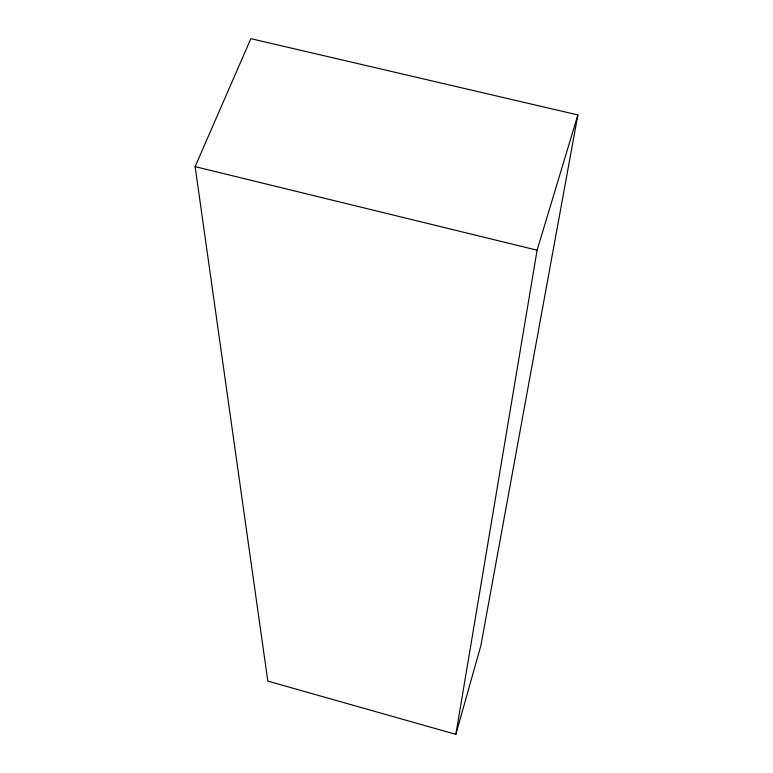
<?xml version="1.0" encoding="UTF-8"?>
<svg xmlns="http://www.w3.org/2000/svg" width="773" height="773" viewBox="0 0 773 773"><rect width="100%" height="100%" fill="white"/><g stroke="black" fill="none" stroke-linecap="round" stroke-linejoin="round"><path stroke-width="1.16" d="M455.848 734.35L537.09 250.201L577.875 114.935L250.858 38.65L195.125 166.639L267.816 681.1L455.848 734.35L480.816 645.803L577.875 114.935M195.125 166.639L537.09 250.201"/></g></svg>
